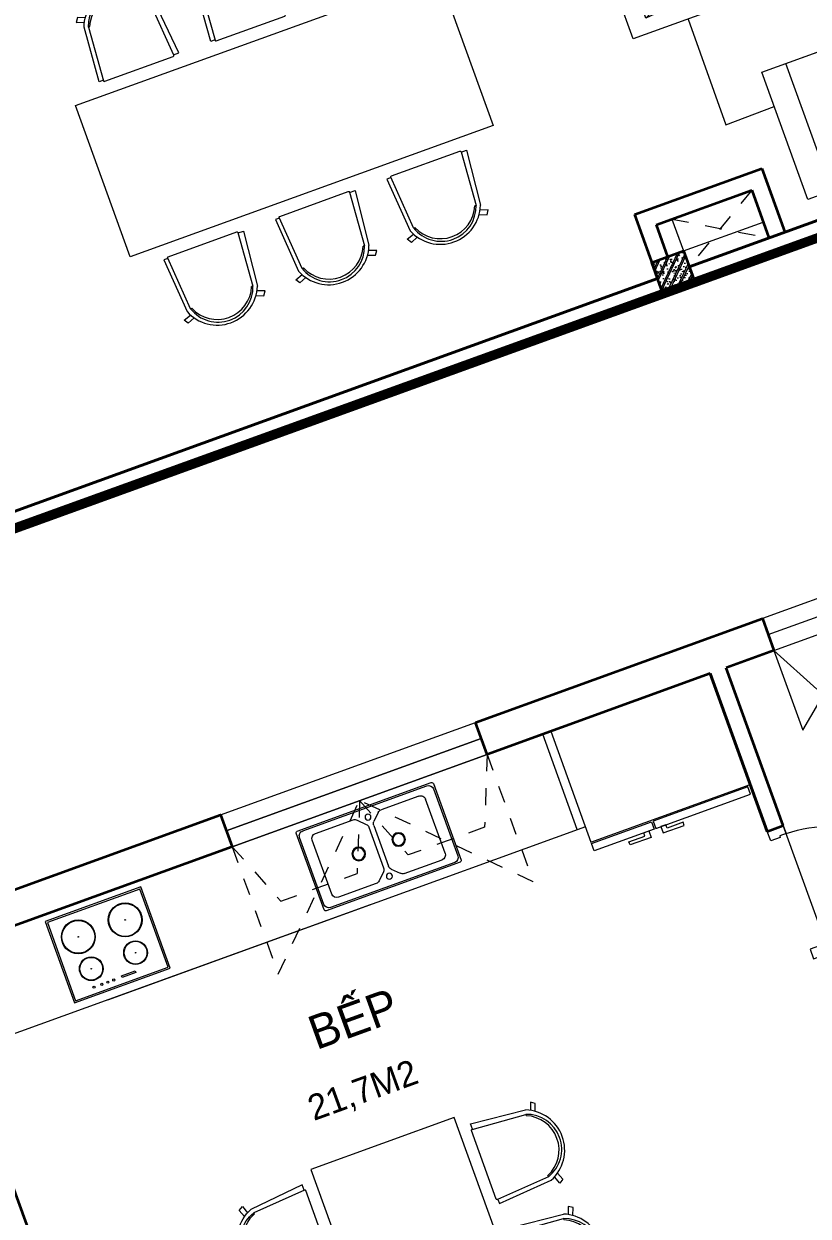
# Model space of a CAD drawing. Header units: metres. Extents: x 568336 to 569219, y 2065964 to 2066430.
# Drawn here: x 568596.98 to 568601.61, y 2066356.15 to 2066363.18 of the extents above; entities that cross this region are included whole.
import ezdxf

# ---------------------------------------------------------------- set-up
doc = ezdxf.new("R2010")
doc.units = ezdxf.units.M
for name, pattern in [('$AUDIT_BAD_LTYPE2', [0]), ('HIDDEN', [0.375, 0.25, -0.125]), ('HIDDEN2', [0.1875, 0.125, -0.0625])]:
    doc.linetypes.add(name, pattern=pattern)
doc.layers.get('0').update_dxf_attribs({"linetype": 'CONTINUOUS'})
for name, color, linetype, lineweight in [('-CONCRETE', 1, 'CONTINUOUS', 35), ('-DIM', 9, 'CONTINUOUS', 13), ('-DOOR', 137, 'CONTINUOUS', 9), ('-FURNITURE', 46, 'CONTINUOUS', 9), ('-HATCH', 8, 'CONTINUOUS', 5), ('-HIDE', 3, 'HIDDEN', 13), ('-LINE1', 7, 'CONTINUOUS', 18), ('-LINE2', 252, 'CONTINUOUS', 9), ('-STEEL1', 1, 'CONTINUOUS', 35), ('-WALL', 4, 'CONTINUOUS', 35), ('TEXT25', 2, 'CONTINUOUS', 13)]:
    doc.layers.add(name, color=color, linetype=linetype, lineweight=lineweight)
doc.layers.add('LoLK', color=6, linetype='CONTINUOUS')
doc.layers.add('TIMDUONG', color=1, linetype='CONTINUOUS')
doc.styles.add('SVN_AVO_thuong', font='')
doc.styles.add('T1', font='', dxfattribs={"height": 200})
doc.styles.get('SVN_AVO_thuong').set_extended_font_data('SVN-Avo')
doc.styles.get('T1').set_extended_font_data('VNgeometric Light')

# ---------------------------------------------------------------- blocks, each defined once
blk = doc.blocks.new('ghe11asdsdsdsd')
at = {"layer": '-FURNITURE', "ltscale": 5}
for p, q in [((-454.1512245237245, 641.9073886275291), (-454.093361600535, -60.42008052262099)), ((446.9845405295782, 642.5119281820953), (445.2090906954836, -59.49456913078757)), ((339.4434767446655, 74.7769195077999), (-347.9447826922697, 73.86721415390639)), ((445.2090906954836, -59.49456913078757), (-454.093361600535, -60.42008052262099))]:
    blk.add_line(p, q, dxfattribs=at)
for centre, radius, start, end in [((-329.6609394550032, 640.4347183164282), 102.5030657496747, 97.790878171796, 180.4720192216976), ((13.76703277978231, -3057.035900902003), 3815.794779152998, 85.15051378916075, 95.37323135559144), ((322.4963123202615, 643.5363927781655), 102.5030657496747, 359.5521671507362, 82.23330821456577), ((-556.8192392717756, 172.0380743239075), 480.9551723817158, 73.62802494144414, 77.67439557183955), ((-435.3449582978792, 585.5188594441861), 49.99999999999999, 17.29045382422632, 73.62802494144414), ((-752.7215750947944, 311.3200961878028), 469.2846926992153, 329.6029749418909, 39.82713105222346), ((-1717.077797784907, 235.4868877488407), 1378.639231958857, 353.2676599931669, 15.34770349738529), ((744.7327549548354, 311.2790322922665), 469.2468948897888, 140.0381535895592, 210.2652298418676), ((1708.833027020766, 233.2264510887835), 1378.526022415482, 164.5192846221356, 186.6002375866197), ((428.017340289487, 586.1773279104382), 49.99999999999999, 106.2083736517696, 162.5459446768903), ((548.310481298744, 172.35137315467), 480.9551723817158, 102.1620030057203, 106.2083736517696), ((-1.445652381749824, -1576.057105405802), 1730.279692069412, 79.6029490361376, 100.5814174655623)]:
    blk.add_arc(centre, radius, start, end, dxfattribs=at)
blk = doc.blocks.new('SOFA 2500')
at = {"layer": '-FURNITURE'}
for p, q in [((267948.7536068321, 8788.429872642053), (268648.7536068321, 8788.429872642053)), ((267948.7536068321, 8055.096539308724), (268648.7536068321, 8055.096539308724))]:
    blk.add_line(p, q, dxfattribs=at)
for points in [[(267848.7536068321, 9671.763205975389), (268648.7536068321, 9671.763205975389), (268648.7536068321, 7171.763205975389), (267848.7536068321, 7171.763205975389)], [(267948.7536068321, 9521.763205975389), (268648.7536068321, 9521.763205975389), (268648.7536068321, 7321.763205975389), (267948.7536068321, 7321.763205975389)]]:
    blk.add_lwpolyline(points, close=True, dxfattribs=at)
blk = doc.blocks.new('ghe 400')
blk.add_wipeout([(-230.18867924437518, 7.547169807400223), (-200.0000000009204, 309.4339622607183), (-194.44181669050522, 322.2332054417873), (-188.77143577672973, 333.36406349605613), (-230.1886792450075, 347.1698113182533), (-215.09433962401909, 369.81132075100254), (-175.84824801372565, 354.11288410781253), (-147.27426522626547, 387.0010055543705), (-125.46553694424324, 404.94054309733156), (-96.60556802359702, 422.40516945156014), (-61.06395139734923, 436.467637745561), (-31.892588169287592, 442.9389499862957), (1.810754054732115, 445.3084971378314), (25.363171995651783, 443.81574772336876), (48.970076927283344, 439.66838338456614), (69.6070613605525, 433.74376242779385), (91.94279312028607, 424.6786215899938), (114.72942051153655, 412.1693786348003), (126.97826376540934, 403.84447503656156), (140.4397397866892, 393.1503139008121), (154.96338411631473, 379.40719171667274), (166.56400400887833, 366.3365674004458), (175.84824801407558, 354.112884106969), (215.09433962563503, 369.81132075311143), (230.1886792474677, 347.16981131783086), (188.77143577876745, 333.36406349436857), (199.99999996751967, 309.4339623510041), (222.6415094349827, 7.547169807123282), (199.4339622647642, 7.547169809166917), (194.61095721848824, -2.599335857667029e-09), (-194.61095721648053, -4.5497472456190735e-09), (-198.27631863994839, 1.5992463081383903), (-199.4339622650075, 7.5471698091935195)]).dxf.layer = '-LINE2'
at = {"layer": '-FURNITURE', "linetype": 'Continuous'}
for points in [[(-175.8482480105013, 354.1128841089085), (-215.0943396259099, 369.8113207584247), (-230.1886792462319, 347.1698113204911), (-188.7714357730001, 333.3640634976327)], [(175.8482480142266, 354.1128841126338), (215.0943396259099, 369.8113207528368), (230.1886792462319, 347.1698113223538), (188.7714357785881, 333.3640634929761)], [(-199.4339622668922, 7.54716981202364), (-230.1886792425066, 7.547169807367027), (-199.9999999981374, 309.4339622640982)], [(-177.3584905620664, 301.8867924520746), (-169.8113207574934, 301.8867924520746)], [(-177.3584905620664, 301.8867924520746), (-169.8113207574934, 301.8867924520746)], [(177.358490569517, 301.8867924520746), (169.8113207556307, 301.8867924539372)], [(222.6415094323456, 7.547169811092317), (199.9999999962747, 309.4339622640982)], [(199.4339622631669, 7.547169807367027), (222.6415094323456, 7.547169811092317)]]:
    blk.add_lwpolyline(points, dxfattribs=at)
blk.add_lwpolyline([(177.358490569517, 301.8867924520746), (199.5969537682831, 5.373949736356735, -0.4363134021215077), (194.6109572146088, -9.313225746154785e-10), (-194.6109572183341, -2.793967723846436e-09, -0.4363134021215077), (-199.5969537720084, 5.373949742875993), (-177.3584905620664, 301.8867924520746)], format="xyb", dxfattribs=at)
for centre, radius, start, end in [((3.725290298461914e-09, 230.1886792453006), 215.1274386989701, 21.61477901766715, 158.3852210815501), ((-1.862645149230957e-09, 243.5072142081335), 186.7196008241607, 18.21955213301437, 161.7804477656144), ((9.313225746154785e-09, 231.4543435731903), 183.8385555632603, 22.52715178835513, 157.4728481623555)]:
    blk.add_arc(centre, radius, start, end, dxfattribs=at)
blk = doc.blocks.new('ghee')
at = {"layer": '-DIM', "xscale": -0.9999999999999998, "rotation": 179.9999999999999}
blk.add_blockref('ghe 400', (-9.48268585652113, -100.0000000018626), dxfattribs=at)
blk = doc.blocks.new('18x35')
at = {"layer": '-HATCH'}
h = blk.add_hatch(dxfattribs=at)
h.set_pattern_fill('CHAU-01', color=256, scale=10, angle=-1.272221872585407e-14, pattern_type=2)
h.set_pattern_definition([(49.99999999999999, (0, 0), (71.72601826007535, -6.275213498259527), [7.5, -82.5]), (355, (0, 0), (-13.87513336129999, 75.21921337000119), [6, -66]), (100.4514, (5.977167999997619, -0.5229339999999638), (57.85093817140217, 68.94395420609534), [6.374019000000001, -70.1142112]), (46.18419999999998, (0, 20), (106.7241048625644, -16.55190143290183), [11.25, -123.75]), (96.63559999999998, (8.89367449999554, 18.62066930000003), (93.46627055487036, 97.41178709004416), [9.561028799999994, -105.1713]), (351.1842, (0, 20), (93.46619451336275, 97.41186009253245), [9, -99]), (20.99999999999998, (10, 15), (59.69070521184616, -40.2618890665339), [7.5, -82.5]), (326.0000000000001, (10, 15), (24.33153319215819, 72.5150045046853), [6, -66]), (71.45139999999999, (14.97422329999972, 11.64483940000002), (84.022262858149, 32.25304967099522), [6.374019000000001, -70.1142112]), (37.49999999999998, (0, 0), (1.215985531729074, 33.28938538313115), [0, -65.19999999999999, 0, -67, 0, -66.25]), (7.499999999999987, (0, 0), (26.30695374421487, 39.44117118823602), [0, -38.2, 0, -63.7, 0, -25.25]), (327.5, (-22.30000000000291, 0), (53.3822436172409, -2.255487173437988), [0, -25, 0, -78, 0, -103.5]), (317.5, (-32.30000000000291, 0), (58.31861693423862, 10.01049823323176), [0, -32.5, 0, -51.8, 0, -73.5]), (44.99999999999999, (0, 0), (-30.05203820042826, 30.05203820042828), []), (44.99999999999999, (0, 12.25), (-30.05203820042826, 30.05203820042828), [])])
h.paths.add_polyline_path([(96508.03118051568, 47993.04977023201), (96508.03118051568, 47793.04977023201), (96708.03118051568, 47793.04977023201), (96708.03118051568, 47993.04977023201)])
at = {"layer": '-STEEL1'}
blk.add_lwpolyline([(96508.03118051568, 47793.04977023201), (96708.03118051568, 47793.04977023201), (96708.03118051568, 47993.04977023201), (96508.03118051568, 47993.04977023201)], close=True, dxfattribs=at)
blk = doc.blocks.new('M1-T2')
at = {"layer": '-CONCRETE', "color": 1, "linetype": 'HIDDEN', "ltscale": 10, "const_width": 50}
blk.add_lwpolyline([(191581.7177010371, 50951.98888872014), (197581.6939540912, 50951.98888872005), (197581.7429788466, 30952.01227472891), (191581.7667257926, 30952.01227472891)], close=True, dxfattribs=at)
at = {"layer": '-FURNITURE'}
blk.add_line((196767.1299400558, 42664.10275799407), (196763.1214681568, 42358.32856262861), dxfattribs=at)
blk.add_lwpolyline([(196303.1822970546, 46233.59078977592), (195353.1822970546, 46233.5907897233), (195353.1822970546, 43955.41373740297), (196303.1822970546, 43955.41373745559)], close=True, dxfattribs=at)
blk.add_lwpolyline([(196104.8084155508, 42660.75090447355), (196767.1299400558, 42664.10275799407)], dxfattribs=at)
at = {"layer": '-HIDE', "ltscale": 10}
for p, q in [((197181.8391494175, 43152.00429990316), (197482.0738455557, 42652.15169003246)), ((197181.8391494175, 42652.00481951112), (197481.8391494175, 43152.00326068724))]:
    blk.add_line(p, q, dxfattribs=at)
at = {"layer": '-LINE1'}
for p, q in [((197181.8391494175, 43152.01209413815), (197382.2435196279, 43152.01209414222)), ((197382.2435196279, 43152.01209414222), (197382.2435196279, 42651.89095465434))]:
    blk.add_line(p, q, dxfattribs=at)
at = {"layer": '-LINE1', "lineweight": 18}
blk.add_lwpolyline([(191581.7411493842, 50951.93153578669), (197581.7174024383, 50951.9315357866), (197581.7664271937, 30951.95492153367), (191581.7901741396, 30951.95492153367)], close=True, dxfattribs=at)
at = {"layer": '-WALL'}
for p, q in [((197581.8715208228, 33951.95400909492), (197581.8356526518, 48951.9288357351)), ((197481.8391486414, 43352.01209414222), (197481.8391498496, 48751.96411702913)), ((197481.8391498496, 48751.9288357351), (197481.8391494373, 43352.01209414222)), ((197081.8391494175, 43352.01209413609), (197081.8391494175, 42552.00481951112)), ((197081.8391494175, 43352.01209413609), (197481.8391493971, 43352.01209414222)), ((197181.8391494175, 43252.01209413815), (197181.8391494175, 42652.00481951112)), ((197181.8391494175, 43252.01209413815), (197382.2435196279, 43252.0120941402)), ((197481.8391475897, 38651.71387618766), (197481.8391485966, 43152.01209414222)), ((197481.839149422, 43152.01209414222), (197481.8391490784, 38651.71387618766)), ((197181.8391494175, 42652.00481951112), (197481.8391494175, 42652.00481951112)), ((197081.8391494175, 42552.00481951112), (197481.8391494175, 42552.00481951112))]:
    blk.add_line(p, q, dxfattribs=at)
at = {"layer": '-DIM', "xscale": -1}
blk.add_blockref('SOFA 2500', (465195.1822320368, 32686.56535665323), dxfattribs=at)
at = {"layer": '-FURNITURE', "xscale": -0.833979270384129, "yscale": 0.833979270384129, "zscale": 0.833979270384129, "rotation": 180.055297849546}
blk.add_blockref('ghe11asdsdsdsd', (195732.055203132, 42954.99263399483), dxfattribs=at)
at = {"layer": '-STEEL1'}
blk.add_blockref('18x35', (100874.0178389491, -4641.121114967522), dxfattribs=at)
at = {"layer": '-LINE1', "yscale": 1.104166666672837, "zscale": 1.104166666672837}
for p, xscale, rotation in [((195387.8733105884, 45817.74600192267), -1.104166666672837, 270.0000000000001), ((196268.4912835209, 45817.74600192267), 1.104166666672837, 89.99999999999997), ((195387.8733105884, 45117.74600192267), -1.104166666672837, 270.0000000000001), ((196268.4912835209, 45117.74600192267), 1.104166666672837, 89.99999999999997), ((196268.4912835209, 44417.74600192267), 1.104166666672837, 89.99999999999997)]:
    blk.add_blockref('ghee', p, dxfattribs=dict(at, xscale=xscale, rotation=rotation))
blk = doc.blocks.new('ban6c 1100x2000')
at = {"layer": '-FURNITURE'}
blk.add_lwpolyline([(-399.9999999999709, -550.0000000526197), (500.0000000000291, -550), (500, 2050.00000002631), (-400, 2049.99999997369)], close=True, dxfattribs=at)
at = {"layer": '-LINE1', "yscale": 1.104166666672837, "zscale": 1.104166666672837}
for p, xscale, rotation in [((-359.8814298518118, 1717.862867674732), 1.104166666672837, 270), ((459.8814298518118, 1717.862867674732), -1.104166666672837, 90), ((-359.8814298518118, 1063.696201006533), 1.104166666672837, 270), ((459.8814298518118, 1063.696201006533), -1.104166666672837, 90), ((-359.8814298537036, 409.5295343415055), 1.104166666672837, 270), ((459.8814298537036, 409.5295343415055), -1.104166666672837, 90), ((-359.8814298537036, -244.637132326694), 1.104166666672837, 270), ((459.8814298537036, -244.637132326694), -1.104166666672837, 90)]:
    blk.add_blockref('ghee', p, dxfattribs=dict(at, xscale=xscale, rotation=rotation))
blk = doc.blocks.new('*U18')
at = {"linetype": '$AUDIT_BAD_LTYPE2'}
for p, q in [((70, 100), (69.99999999999999, 599.9999999999982)), ((89.99999999999999, 599.9999999999982), (90, 100))]:
    blk.add_line(p, q, dxfattribs=at)
for points in [[(49.99999999999999, 599.9999999999982), (89.99999999999999, 599.9999999999982), (89.99999999999999, 699.9999999999982), (49.99999999999999, 699.9999999999982), (49.99999999999999, 599.9999999999982)], [(49.99999999999999, 602.9059272893337), (50, 100)], [(50, 100), (90, 100), (90, 0), (50, 0), (50, 100)]]:
    blk.add_lwpolyline(points)
for points in [[(118.2698876160139, 494.5156181119073), (118.2698876160139, 664.1349438079906), (89.99999999999999, 664.1349438079906), (89.99999999999999, 635.8650561920058), (112.6159100928053, 635.8650561920058), (112.6159100928053, 494.5156181119073)], [(0, 0), (50, 0), (50, -40), (60, -40), (60, -100.0001724930698), (0, -100.0001724930698)], [(799.9999999999982, 7.105427357601134e-15), (749.9999999999982, 7.105427357601134e-15), (749.9999999999982, -40), (739.9999999999982, -40), (739.9999999999982, -100.0001724930698), (799.9999999999982, -100.0001724930698)]]:
    blk.add_lwpolyline(points, close=True)
at = {"linetype": '$AUDIT_BAD_LTYPE2', "ltscale": 0.3}
blk.add_arc((50, 0), 699.9999999999982, 0, 90, dxfattribs=at)
blk = doc.blocks.new('A$C23F441E4')
at = {"ltscale": 3}
blk.add_lwpolyline([(-300, -0.0002277038292959332), (-300, -510.0002277038293), (300, -510.0002277038293), (300, -0.0002277038292959332), (-300, -0.0002277038292959332)], dxfattribs=at)
for points in [[(-290, -10.0002277038293), (-290, -500.0002277038293), (290, -500.0002277038293), (290, -10.0002277038293)], [(-99.92361733876169, -45.7805013358593), (-15.01730352267623, -45.7805013358593), (-15.01730352267623, -56.33586340083275), (-99.92361733876169, -56.33586340083275)]]:
    blk.add_lwpolyline(points, close=True, dxfattribs=at)
for centre, radius in [((36.90287313051522, -47.90127239702269), 6.597286366527707), ((74.40287313051522, -47.90127239702269), 6.597286366527707), ((111.9028731305152, -47.90127239702269), 6.597286366527707), ((160.4028731305152, -47.90127239702269), 6.597286366527707), ((-139, -156.0002277038293), 70), ((-139, -156.0002277038293), 67), ((139, -156.0002277038293), 70), ((139, -156.0002277038293), 67), ((-139, -156.0002277038293), 2), ((139, -156.0002277038293), 2), ((-147.0336941294372, -358.653199238237), 100), ((-147.0336941294372, -358.653199238237), 97), ((147.0336941294372, -358.653199238237), 100), ((147.0336941294372, -358.653199238237), 97), ((-147.0336941294372, -358.653199238237), 2), ((147.0336941294372, -358.653199238237), 2)]:
    blk.add_circle(centre, radius, dxfattribs=at)
blk = doc.blocks.new('A$C14986441')
at = {"ltscale": 3}
for p, q in [((239.9999995855615, 430.0579940553871), (-240.0000004144385, 430.0579938240116)), ((-250.0000004096655, 420.0579938191804), (-250.0000000046566, -419.9420061808196)), ((169.9999996216502, 355.0579940216267), (-170.0000003783498, 355.0579938577721)), ((249.9999999953434, -419.9420059388503), (249.9999995903345, 420.0579940611497)), ((-200.0000003639143, 325.0579938432784), (-200.0000002492452, 87.48440071480582)), ((199.9999997507548, 87.48440090671647), (199.9999996360857, 325.0579940361204)), ((-191.2132036748226, 66.27119728422258), (-148.7867967832135, 23.84479043312604)), ((-127.5735933431424, 15.05799387820298), (127.5735929142684, 15.05799400119577)), ((148.7867963454919, 23.84479057660792), (191.213203196472, 66.27119746763492)), ((-191.2132036109688, -66.15520958823618), (-148.7867967602797, -23.72880269627785)), ((-127.5735933287069, -14.94200612179702), (127.5735929288203, -14.94200599880423)), ((148.7867963684257, -23.72880255279597), (191.2132032602094, -66.15520940389251)), ((-200.0000000505825, -324.9420061567216), (-200.0000001650769, -87.36841302824905)), ((199.9999998349231, -87.36841283540707), (199.9999999494175, -324.9420059638796)), ((169.9999999639113, -354.9420059783733), (-170.0000000360887, -354.9420061422279)), ((-240, -429.9420061759884), (240, -429.9420059446129))]:
    blk.add_line(p, q, dxfattribs=at)
blk.add_lwpolyline([(239.9999999807333, -389.9420059446129), (239.99999960477, 390.0579940553871, 0.414213562373095), (209.9999995903345, 420.0579940408934), (-210.0000004096655, 420.0579938384471, 0.414213562373095), (-240.00000039523, 390.0579938240116), (-240.0000000192667, -389.9420061759884, 0.414213562373095), (-210.0000000046566, -419.9420061615529), (209.9999999953434, -419.9420059591066, 0.414213562373095)], format="xyb", close=True, dxfattribs=at)
for centre, radius in [((-2.675224095582962e-07, 125.0579939396703), 40), ((-2.675224095582962e-07, 125.0579939396703), 35), ((-185.5000002072193, 0.05799385026330128), 17.5), ((185.4999997927807, 0.05799402913544327), 17.5), ((-1.469743438065052e-07, -124.9420060603297), 40), ((-1.469743438065052e-07, -124.9420060603297), 35)]:
    blk.add_circle(centre, radius, dxfattribs=at)
for centre, radius, start, end in [((-240.0000004096655, 420.0579938240116), 10, 90.00000002668041, 180.0000000266804), ((239.9999995903345, 420.0579940553871), 10, 2.668042644536231e-08, 90.00000002668041), ((-170.0000003639143, 325.0579938577721), 30, 90.00000002668041, 180.0000000266804), ((169.9999996360857, 325.0579940216267), 30, 2.668042644536231e-08, 90.00000002668041), ((-170.0000002492452, 87.48440073023085), 30, 180.0000000266804, 225.0000000235824), ((169.9999997507548, 87.48440089315409), 30, 315.0000000235823, 2.668042644536231e-08), ((-127.5735933576361, 45.05799387820298), 30, 225.0000000235824, 270.0000000266804), ((127.5735928997747, 45.05799400119577), 30, 270.0000000266804, 315.0000000235823), ((-170.0000001650769, -87.36841301375534), 30, 135.0000000235824, 180.0000000266804), ((-127.5735933142714, -44.94200612179702), 30, 90.00000002668041, 135.0000000235824), ((127.5735929432558, -44.94200599880423), 30, 45.00000002358239, 90.00000002668041), ((169.9999998349231, -87.36841284896946), 30, 2.668042644536231e-08, 45.00000002358239), ((-170.0000000505825, -324.9420061422279), 30, 180.0000000266804, 270.0000000266804), ((169.9999999494175, -324.9420059783733), 30, 270.0000000266804, 2.668042644536231e-08), ((-240.0000000046566, -419.9420061759884), 10, 180.0000000266804, 270.0000000266804), ((239.9999999953434, -419.9420059446129), 10, 270.0000000266804, 2.668042644536231e-08)]:
    blk.add_arc(centre, radius, start, end, dxfattribs=at)
blk = doc.blocks.new('A$C55AD6C8F')
at = {"ltscale": 3}
for p, q in [((-750, 623.9554341743351), (-750, 1000.000000000058)), ((-750, 1000.000000000058), (-704.3477934409166, 1000.000000000058)), ((-704.3477934409166, 1000.000000000058), (-704.3477934409166, 623.9554341743351)), ((0, 1000), (-695.2173631351907, 1000.000000000058)), ((-695.2173631351907, 1000.000000000058), (-695.2173631351907, 5.820766091346741e-11)), ((0, 0), (0, 1000)), ((-704.3477934409166, 623.9554341743351), (-749.9999999999418, 623.9554341743351)), ((-750, 613.395983129798), (-750, 17.63542316207895)), ((-704.3477934409166, 613.395983129798), (-749.9999999999418, 613.3959831297398)), ((-704.3477934409166, 17.63542316207895), (-704.3477934409166, 613.395983129798)), ((-750, 17.63542316207895), (-704.3477934409166, 17.63542316207895)), ((-695.2173631351907, 5.820766091346741e-11), (0, 0))]:
    blk.add_line(p, q, dxfattribs=at)
at = {"ltscale": 3, "elevation": -2.790667130434782e-09}
for points in [[(-750.0000000003492, 688.433921672462), (-750.0000000003492, 656.9339216743247), (-790.097850547405, 656.9339216743247), (-790.097850547405, 788.4142628387199), (-770.7718286834424, 788.4142628387199), (-770.7718286834424, 688.433921672462)], [(-750.0000000003492, 548.917495631671), (-750.0000000003492, 580.4174956298084), (-790.097850547405, 580.4174956298084), (-790.097850547405, 448.9371544654132), (-770.7718286834424, 448.9371544654132), (-770.7718286834424, 548.917495631671)]]:
    blk.add_lwpolyline(points, close=True, dxfattribs=at)
blk = doc.blocks.new('D16')
at = {"layer": '-DOOR'}
for p, q in [((0, 200), (1600, 200)), ((0, 100), (1600, 100)), ((0, 0), (1600, 0))]:
    blk.add_line(p, q, dxfattribs=at)
at = {"layer": '-LINE2', "linetype": 'HIDDEN2', "ltscale": 10}
for p, q in [((0, 0), (0, -800)), ((0, -800), (800, 0)), ((0, 0), (160.3887441940024, -400)), ((800, 0), (639.6112558059976, -400)), ((1600, -800), (800, 0)), ((800, 0), (960.3887441940024, -400)), ((1600, 0), (1439.611255805998, -400)), ((1600, 0), (1600, -800)), ((160.3887441940024, -400), (639.6112558059976, -400)), ((1439.611255805998, -400), (960.3887441940024, -400))]:
    blk.add_line(p, q, dxfattribs=at)
blk = doc.blocks.new('M3-T2.3')
at = {"layer": '-DOOR'}
for p, q in [((568601.3721705768, 2066359.578848523), (568601.9362976945, 2066359.783202616)), ((568599.6795723138, 2066358.96580488), (568598.1752462426, 2066358.420824997))]:
    blk.add_line(p, q, dxfattribs=at)
for points in [[(568601.4062295923, 2066359.484827337), (568601.9703567099, 2066359.68918143), (568601.902238679, 2066359.877223802), (568601.3381115614, 2066359.672869709)], [(568599.7136913253, 2066358.871618073), (568598.2093413441, 2066358.326704194), (568598.1412088744, 2066358.514786425), (568599.6455588555, 2066359.059700304)]]:
    blk.add_lwpolyline(points, close=True, dxfattribs=at)
at = {"layer": '-FURNITURE'}
for p, q in [((568600.2460221763, 2066358.429149401), (568600.0425702657, 2066358.990769837)), ((568600.2939516242, 2066358.443642448), (568597.4734315044, 2066357.421913812)), ((568599.0235934844, 2066357.983457364), (568596.6269066491, 2066357.115261618))]:
    blk.add_line(p, q, dxfattribs=at)
at = {"layer": '-LINE1'}
blk.add_line((568601.7335449266, 2066357.699282137), (568601.461072803, 2066358.451451627), dxfattribs=at)
at = {"layer": '-LINE2', "linetype": 'HIDDEN2', "ltscale": 10}
for p, q in [((568601.5765246695, 2066359.014721406), (568601.970291288, 2066359.689174002)), ((568601.4062295923, 2066359.484827337), (568601.5765246695, 2066359.014721406))]:
    blk.add_line(p, q, dxfattribs=at)
blk.add_lwpolyline([(568601.970310702, 2066359.689308436), (568601.9216883485, 2066359.35261805), (568601.6592058715, 2066359.257390756), (568601.4062294252, 2066359.484827487)], dxfattribs=at)
at = {"layer": '-WALL'}
for p, q in [((568599.6455588555, 2066359.059700304), (568601.3381091645, 2066359.672876326)), ((568601.3381091645, 2066359.672876326), (568601.4062295923, 2066359.484827337)), ((568601.4062295923, 2066359.484827337), (568601.1241234292, 2066359.382634857)), ((568601.4610726407, 2066358.451451568), (568601.1238065485, 2066359.382487232)), ((568601.0297892203, 2066359.348417567), (568599.7136913253, 2066358.871618073)), ((568601.0297892204, 2066359.348417567), (568601.3670514546, 2066358.417392553)), ((568601.3670514545, 2066358.417392553), (568601.0297892203, 2066359.348417567)), ((568599.7136913253, 2066358.871618073), (568599.6455588555, 2066359.059700304)), ((568601.3670514546, 2066358.417392553), (568601.4610726407, 2066358.451451568))]:
    blk.add_line(p, q, dxfattribs=at)
blk.add_lwpolyline([(568598.2093124775, 2066358.326783881), (568596.4225173194, 2066357.679486008), (568597.1377789915, 2066355.704979406), (568596.9499397073, 2066355.636934943), (568596.1665591045, 2066357.799486402), (568598.1412088744, 2066358.514786425), (568598.2092885674, 2066358.326849886)], dxfattribs=at)
at = {"layer": 'TIMDUONG', "color": 1, "linetype": 'HIDDEN', "ltscale": 10, "const_width": 0.05}
blk.add_lwpolyline([(568593.6037453394, 2066359.007782663), (568602.0671453066, 2066362.068899052), (568609.3867960966, 2066341.853242537), (568600.9163472741, 2066338.789611338)], close=True, dxfattribs=at)
at = {"layer": '-DOOR', "xscale": -0.001, "yscale": 0.001, "zscale": 0.001, "rotation": 289.9128335397616}
blk.add_blockref('*U18', (568601.7335449266, 2066357.699282137), dxfattribs=at)
at = {"layer": '-FURNITURE'}
for name, p, xscale, yscale, zscale, rotation in [('A$C55AD6C8F', (568601.0297885301, 2066359.348417317), 0.001, 0.001, 0.001, 109.912833549811), ('A$C14986441', (568599.0742231088, 2066358.326895195), -0.001000000000000001, 0.001000000000000001, 0.001, 109.9128335498109), ('A$C23F441E4', (568597.5623210656, 2066357.507273816), 0.0009999999999999998, 0.0009999999999999998, 0.0009999999999999998, 199.9128335498109)]:
    blk.add_blockref(name, p, dxfattribs=dict(at, xscale=xscale, yscale=yscale, zscale=zscale, rotation=rotation))
at = {"xscale": 0.001, "yscale": 0.001, "zscale": 0.001, "rotation": 19.91283354981093}
blk.add_blockref('D16', (568598.2092885674, 2066358.326849886), dxfattribs=at)
at = {"layer": 'TEXT25', "style": 'SVN_AVO_thuong'}
blk.add_text('BẾP', height=0.2, rotation=19.91283355064844, dxfattribs=at).set_placement((568598.7067927646, 2066357.125633501))
at = {"layer": '-FURNITURE', "xscale": 0.001, "yscale": 0.001, "zscale": 0.001, "rotation": 19.91283354981093}
blk.add_blockref('ban6c 1100x2000', (568599.7475402562, 2066354.630043615), dxfattribs=at)
at = {"layer": 'TEXT25', "style": 'T1'}
blk.add_text('21,7M2', height=0.15, rotation=19.91283355064844, dxfattribs=at).set_placement((568598.6909274724, 2066356.707192997))

msp = doc.modelspace()

# ---------------------------------------------------------------- block references
at = {"layer": '-DIM', "xscale": -0.001, "yscale": 0.001, "zscale": 0.001, "rotation": 109.9133700696041}
msp.add_blockref('M1-T2', (568574.2167270842, 2066562.120721068), dxfattribs=at)

# ---------------------------------------------------------------- next in the draw order: block references
at = {"layer": 'LoLK'}
msp.add_blockref('M3-T2.3', (0, 0), dxfattribs=at)

doc.saveas('drawing.dxf')
